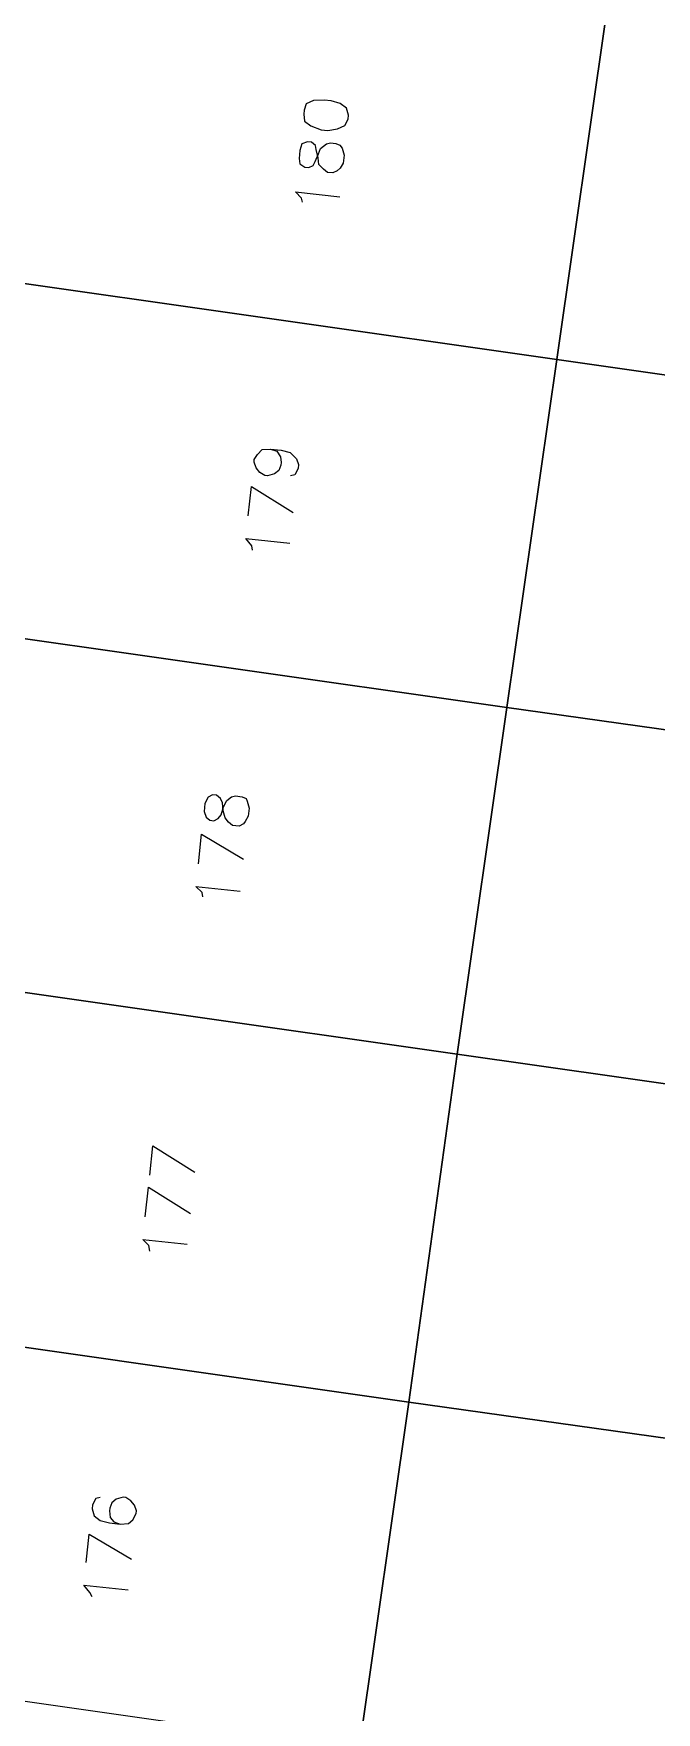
# Model space of a CAD drawing. Header units: metres. Extents: x -977055 to 805873, y -1033982 to 242021.
# Drawn here: x 915.3 to 936.6, y 975.4 to 1032.7 of the extents above; entities that cross this region are included whole.
import ezdxf

# ---------------------------------------------------------------- set-up
doc = ezdxf.new("R2010")
doc.units = ezdxf.units.M
doc.layers.add('PDF2_area escolar', color=7, linetype='Continuous', true_color=0x989898)
doc.layers.add('PDF_Geometry', color=7, linetype='Continuous', true_color=0x797979)

# ---------------------------------------------------------------- blocks, each defined once
blk = doc.blocks.new('base')
at = {"layer": 'PDF_Geometry', "lineweight": 25, "extrusion": (-0.000787417, 0.063364, 0.99799), "elevation": 0.026}
for points in [[(-314.355, -197.288), (-299.601, -195.681), (-292.744, -194.188), (-282.663, -192.111), (-274.476, -190.361), (-258.037, -185.154), (-248.029, -180.61), (-240.539, -177.71), (-228.643, -174.042), (-222.733, -172.714), (-217.384, -171.04), (-209.935, -169.248), (-202.16, -164.759), (-196.196, -160.284), (-195.073, -159.817), (-178.095, -157.457), (-154.298, -156.614), (-136.667, -154.611), (-124.436, -153.164), (-118.066, -151.474), (-100.79, -146.646), (-80.955, -140.967), (-73.385, -139.328), (-61.694, -135.822), (-40.504, -131.604), (-37.727, -130.872), (-17.661, -129.441), (1.311, -127.461), (21.092, -124.929), (41.006, -122.83), (47.376, -123.458), (63.592, -123.186), (81.402, -124.312), (85.639, -96.072), (88.705, -66.393), (92.811, -40.781), (97.16, -22.386), (100.596, -1.562), (102.483, 8.32), (109.691, 37.361), (117.528, 76.62), (126.217, 115.638), (131.513, 149.592), (134.682, 173.973), (136.916, 195.591), (139.956, 229.678), (141.558, 250.676), (142.614, 271.37), (143.252, 283.21), (147.066, 312.938), (152.58, 355.631), (153.554, 396.042), (150.869, 418.02), (151.777, 438.639), (150.959, 458.028), (151.777, 438.639), (150.869, 418.02), (153.554, 396.042), (152.58, 355.631), (147.066, 312.938), (143.252, 283.21), (142.614, 271.37), (141.558, 250.676), (139.956, 229.678), (136.916, 195.591), (134.682, 173.973), (131.513, 149.592), (126.217, 115.638), (117.528, 76.62), (109.691, 37.361), (102.483, 8.32), (100.596, -1.562), (97.16, -22.386), (92.811, -40.781), (88.705, -66.393), (85.639, -96.072), (81.402, -124.312), (63.592, -123.186), (47.376, -123.458), (41.006, -122.83), (21.092, -124.929), (1.311, -127.461), (-17.661, -129.441), (-37.727, -130.872), (-40.504, -131.604), (-61.694, -135.822), (-73.385, -139.328), (-80.955, -140.967), (-100.79, -146.646), (-118.066, -151.474), (-124.436, -153.164), (-136.667, -154.611), (-154.298, -156.614), (-178.095, -157.457), (-195.073, -159.817), (-196.196, -160.284), (-202.16, -164.759), (-209.935, -169.248), (-217.384, -171.04), (-222.733, -172.714), (-228.643, -174.042), (-240.539, -177.71), (-248.029, -180.61), (-258.037, -185.154), (-274.476, -190.361), (-282.663, -192.111), (-292.744, -194.188), (-299.601, -195.681), (-314.355, -197.288), (-312.178, -178.446), (-309.146, -157.898), (-306.876, -132.899), (-305.823, -118.002), (-298.643, -78.802), (-291.055, -45.077), (-282.252, -15.116), (-275.645, 10.473), (-270.319, 33.898), (-263.825, 63.164), (-258.15, 86.408), (-284.424, 123.888)], [(-73.109, -12.723), (-71.713, -14.606), (-33.296, -20.58), (-31.412, -19.184), (-31.083, -17.229), (-30.444, -17.306), (-30.732, -19.312), (-31.412, -19.184)], [(-41.868, -10.134), (-41.838, -10.276), (-41.632, -10.487), (-43.14, -10.305)], [(-40.666, -1.7), (-40.889, -1.627), (-41.004, -1.427), (-41.028, -1.239), (-41.017, -1.147), (-40.949, -0.97), (-40.796, -0.85), (-40.556, -0.786), (-40.465, -0.797), (-40.293, -0.91), (-40.172, -1.064), (-40.103, -1.258), (-40.114, -1.349), (-40.227, -1.521), (-40.386, -1.687), (-40.666, -1.7), (-41.032, -1.656), (-41.346, -1.572), (-41.553, -1.361), (-41.622, -1.167), (-41.606, -1.03), (-41.487, -0.813), (-41.344, -0.783)], [(-39.882, 0.571), (-40.004, -0.435), (-41.424, 0.478)], [(-40.019, 1.746), (-39.99, 1.604), (-39.789, 1.348), (-41.297, 1.529)], [(-38.034, 12.451), (-38.155, 11.445), (-39.581, 12.313)], [(-38.176, 13.581), (-38.147, 13.438), (-37.94, 13.228), (-39.449, 13.41)], [(-36.242, 23.086), (-36.364, 22.08), (-37.784, 22.993)], [(-36.072, 24.503), (-36.193, 23.497), (-37.613, 24.41)], [(-36.208, 25.678), (-36.185, 25.49), (-35.978, 25.28), (-37.486, 25.461)], [(-34.407, 34.086), (-34.264, 34.116), (-34.145, 34.333), (-34.129, 34.47), (-34.193, 34.71), (-34.405, 34.874), (-34.719, 34.959), (-35.085, 35.003), (-35.365, 34.99), (-35.518, 34.869), (-35.637, 34.652), (-35.648, 34.561), (-35.579, 34.367), (-35.458, 34.213), (-35.286, 34.1), (-35.195, 34.089), (-34.956, 34.152), (-34.802, 34.273), (-34.734, 34.45), (-34.723, 34.542), (-34.741, 34.776), (-34.862, 34.929), (-35.085, 35.003)], [(-33.909, 36.299), (-34.024, 35.339), (-35.45, 36.206)], [(-34.091, 37.48), (-34.016, 37.332), (-33.815, 37.076), (-35.323, 37.257)]]:
    blk.add_lwpolyline(points, dxfattribs=at)
for points in [[(-50.481, -4.644), (-52.324, -16.479), (-33.569, -19.388), (-32.402, -18.554), (-30.726, -7.72)], [(-70.235, -1.569), (-71.917, -12.449), (-71.078, -13.57), (-52.324, -16.479), (-50.481, -4.644)], [(-41.951, -13.138), (-41.97, -12.904), (-42.182, -12.739), (-42.536, -12.604), (-42.765, -12.576), (-43.096, -12.629), (-43.341, -12.738), (-43.46, -12.956), (-43.476, -13.093), (-43.412, -13.333), (-43.2, -13.497), (-42.886, -13.582), (-42.657, -13.609), (-42.286, -13.607), (-42.041, -13.498), (-41.968, -13.275)], [(-41.77, -11.629), (-41.793, -11.441), (-41.965, -11.328), (-42.102, -11.311), (-42.25, -11.386), (-42.313, -11.518), (-42.437, -11.781), (-42.505, -11.958), (-42.71, -12.119), (-42.852, -12.148), (-43.035, -12.126), (-43.167, -12.064), (-43.247, -11.961), (-43.311, -11.722), (-43.278, -11.448), (-43.165, -11.276), (-43.062, -11.195), (-42.914, -11.121), (-42.731, -11.143), (-42.605, -11.25), (-42.439, -11.41), (-42.421, -11.644), (-42.362, -11.929), (-42.333, -12.072), (-42.207, -12.18), (-42.07, -12.196), (-41.876, -12.127), (-41.803, -11.904)], [(-48.632, 7.236), (-50.481, -4.644), (-30.726, -7.72), (-28.877, 4.16)], [(-68.392, 10.266), (-70.235, -1.569), (-50.481, -4.644), (-48.632, 7.236)], [(-46.789, 19.07), (-48.632, 7.236), (-28.877, 4.16), (-27.034, 15.995)], [(-66.589, 22.151), (-68.392, 10.266), (-48.632, 7.236), (-46.789, 19.07)], [(-38.249, 10.668), (-38.318, 10.862), (-38.444, 10.97), (-38.581, 10.986), (-38.729, 10.912), (-38.837, 10.785), (-38.916, 10.517), (-39.035, 10.299), (-39.189, 10.179), (-39.331, 10.149), (-39.56, 10.177), (-39.691, 10.239), (-39.726, 10.336), (-39.79, 10.576), (-39.757, 10.85), (-39.643, 11.022), (-39.587, 11.108), (-39.439, 11.183), (-39.21, 11.155), (-39.084, 11.047), (-38.963, 10.893), (-38.899, 10.654), (-38.887, 10.374), (-38.812, 10.226), (-38.686, 10.118), (-38.549, 10.102), (-38.401, 10.176), (-38.282, 10.394)], [(-44.986, 30.956), (-46.789, 19.07), (-27.034, 15.995), (-25.186, 27.875)], [(-64.746, 33.986), (-66.589, 22.151), (-46.789, 19.07), (-44.986, 30.956)], [(-43.143, 42.79), (-44.986, 30.956), (-25.186, 27.875), (-23.388, 39.714)], [(-62.897, 45.866), (-64.746, 33.986), (-44.986, 30.956), (-43.143, 42.79)], [(-43.143, 42.79), (-41.294, 54.67), (-22.494, 51.756), (-21.661, 50.589), (-23.388, 39.714)]]:
    blk.add_lwpolyline(points, close=True, dxfattribs=at)

msp = doc.modelspace()

# ---------------------------------------------------------------- block references
at = {"layer": 'PDF2_area escolar'}
msp.add_blockref('base', (882.736, 1016.336, 999.038), dxfattribs=at)

doc.saveas('drawing.dxf')
